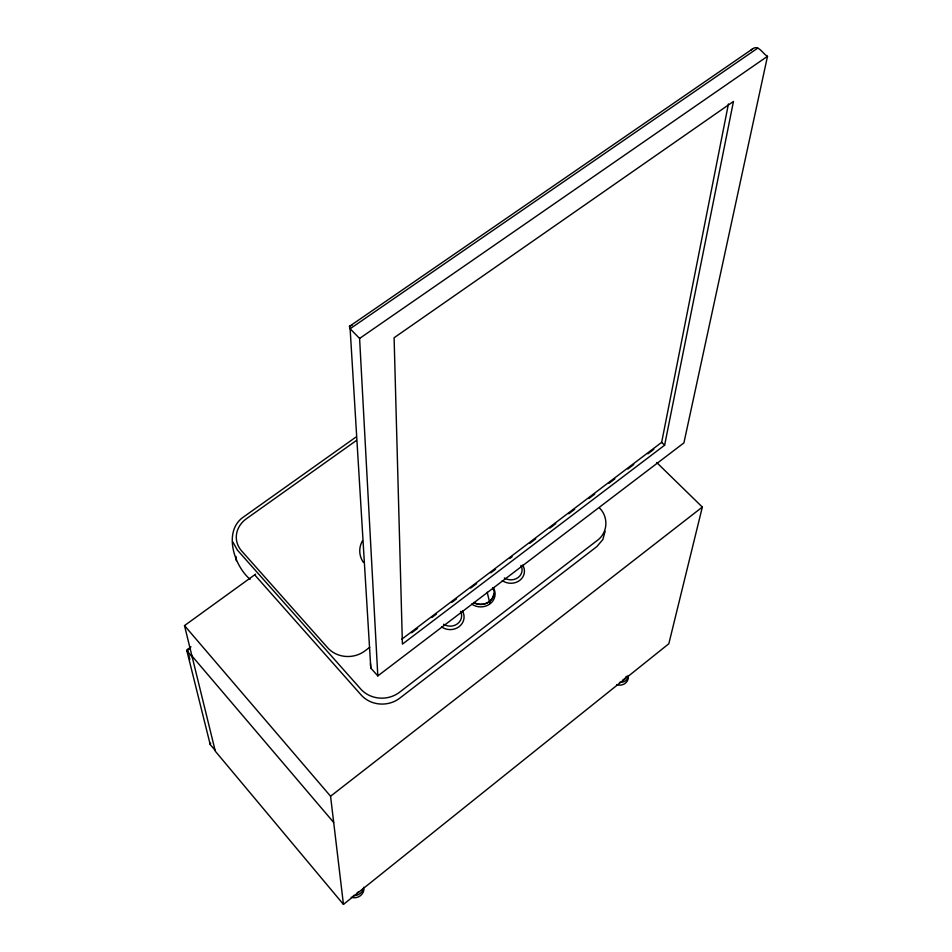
<?xml version="1.0" encoding="UTF-8"?>
<svg xmlns="http://www.w3.org/2000/svg" width="952" height="952" viewBox="0 0 952 952"><rect width="100%" height="100%" fill="white"/><g stroke="black" fill="none" stroke-linecap="round" stroke-linejoin="round"><path stroke-width="1.43" d="M210.654 743.131L210.214 744.5L215.081 750.319M401.875 639.161L661.664 442.359L728.423 103.958M664.615 445.215L733.457 101.459L394.104 337.746L402.41 644.123L664.615 445.215L661.664 442.359M377.813 675.908L359.594 338.448L350.122 328.749L349.372 326.417L752.437 49.004C758.387 44.042 762.897 54.097 767.502 56.299L683.905 442.906L377.813 675.908L370.792 668.066L370.495 663.484M656.702 462.529L702.338 507.071L668.828 643.742L343.446 904.4L215.307 751.211L184.498 625.595L255.6 574.163M605.139 531.275L602.806 539.606L596.785 546.65L399.15 698.637C387.821 706.824 371.363 705.753 361.641 695.531L254.66 574.841M750.914 50.325L752.437 49.004M343.446 904.4L330.57 796.229L702.338 507.071M411.669 632.818L417.583 628.344M431.756 617.598L436.48 614.016M451.831 602.39L456.555 598.808M470.728 588.062L476.643 583.588M490.815 572.854L495.54 569.272M509.713 558.527L512.081 556.741M529.788 543.318L535.702 538.844M549.875 528.098L555.778 523.624M568.772 513.783L574.675 509.296M588.848 498.562L594.762 494.088M608.935 483.342L614.837 478.868M627.832 469.027L633.734 464.552M647.907 453.807L653.822 449.332M369.745 647.277L365.009 650.859A26.454 24.002 -5.8 0 1 327.69 647.8L241.57 550.863A25.847 22.753 -9.1 0 1 246.413 518.733L356.393 440.49M188.079 652.334L187.377 649.49L190.971 646.872M190.448 648.11L186.854 650.728L210.214 744.5M356.048 437.004L242.225 517.9C223.315 532.668 234.382 565.952 250.067 579.292M359.594 338.448L767.502 56.299M757.768 48.1L350.122 328.749L370.792 668.066M349.931 325.893L352.073 325.417M184.498 625.595L330.57 796.229M191.935 655.94L333.7 822.468M192.209 657.023L186.854 650.728L187.377 649.49M599.593 508.07C608.518 516.948 607.912 532.263 597.82 540.01L398.959 692.699C387.559 700.922 370.994 699.851 361.213 689.569L237.334 550.018L232.871 542.009M489.959 603.461L489.459 601.676A13.506 12.15 3.3 0 0 493.112 587.812M188.793 655.178L189.853 659.45M487.174 592.203L489.459 601.676A13.506 12.15 3.3 0 1 473.608 602.652M236.001 556.444L236.274 560.752M626.297 676.301A6.771 6.152 14.1 0 1 622.989 679.788M628.058 675.468A8.996 8.175 14.2 0 1 625.381 683.215A8.996 8.175 14.2 0 1 616.622 684.631M628.439 677.015A9.032 8.199 14.1 0 1 619.478 682.406M358.856 891.655A7.116 6.878 -15.4 0 1 357.262 892.631M363.997 889.406A9.46 9.139 -15.6 0 1 351.205 897.212M363.807 887.181A9.496 9.163 -15.4 0 1 353.37 895.534M520.934 565.393A11.353 10.139 5 0 1 518.197 577.483A11.353 10.139 5 0 1 504.382 577.983M522.684 565.107A13.804 12.328 5 0 1 519.709 580.399A13.804 12.328 5 0 1 502.311 580.613M462.41 610.994A13.959 12.65 1.4 0 1 459.138 626.654A13.959 12.65 1.4 0 1 441.538 626.88M460.542 611.351A11.483 10.401 1.4 0 1 457.567 623.738A11.483 10.401 1.4 0 1 443.572 624.25M493.315 587.634A14.542 13.09 3.3 0 1 490.042 603.842A14.542 13.09 3.3 0 1 471.704 604.08M493.743 594.036A13.209 11.888 3.3 0 1 473.763 602.449M492.827 587.931A13.209 11.888 3.3 0 1 493.624 590.299M363.426 562.453A24.895 22.146 -2.6 0 1 362.522 540.712"/></g></svg>
